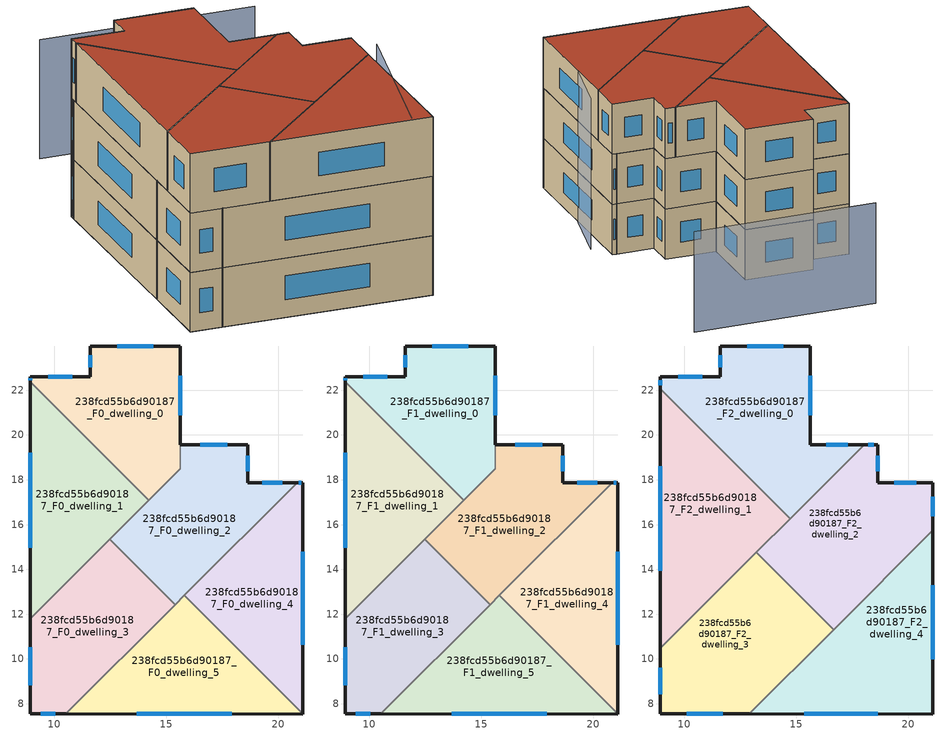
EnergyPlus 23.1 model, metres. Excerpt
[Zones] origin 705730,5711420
238fcd55b6d90187_F0_dwelling_0
 floor ground (EU_floor_Construction): 15.61,18.49 15.61,23.97 11.59,23.97 11.59,22.6 8.92,22.61 8.92,22.38 14.21,17.09 z0
 wall outside (EU_wall_Construction): 8.92,22.38 8.92,22.61 11.59,22.6 11.59,23.97 15.61,23.97 15.61,19.57 z0:3
 wall to 238fcd55b6d90187_F0_dwelling_1 (EU_wall_Construction): 14.21,17.09 8.92,22.38 z0:3
 wall to 238fcd55b6d90187_F0_dwelling_2 (EU_wall_Construction): 15.61,19.57 15.61,18.49 14.21,17.09 z0:3
 window (EU_Window_Construction): 8.92,22.45 8.92,22.54 / 9.72,22.61 10.79,22.6 / 11.59,23.01 11.59,23.56 / 12.8,23.97 14.41,23.97 / 15.61,22.65 15.61,20.89 z0.9:2.1
238fcd55b6d90187_F0_dwelling_1
 floor ground (EU_floor_Construction): 14.21,17.09 8.92,22.38 8.91,11.8 z0
 wall outside (EU_wall_Construction): 8.91,11.8 8.92,22.38 z0:3
 wall to 238fcd55b6d90187_F0_dwelling_3 (EU_wall_Construction): 12.47,15.35 8.91,11.8 z0:3
 wall to 238fcd55b6d90187_F0_dwelling_2 (EU_wall_Construction): 14.21,17.09 12.46,15.35 z0:3
 window (EU_Window_Construction): 8.91,14.97 8.92,19.22 z0.9:2.1
238fcd55b6d90187_F0_dwelling_2
 floor ground (EU_floor_Construction): 20.84,17.88 18.62,17.88 18.62,19.57 15.61,19.57 15.61,18.49 12.46,15.35 15.39,12.43 z0
 wall outside (EU_wall_Construction): 15.61,19.57 18.62,19.57 18.62,17.88 20.84,17.88 z0:3
 wall to 238fcd55b6d90187_F0_dwelling_3 (EU_wall_Construction): 15.39,12.43 12.46,15.35 z0:3
 wall to 238fcd55b6d90187_F0_dwelling_4 (EU_wall_Construction): 20.84,17.88 15.8,12.84 z0:3
 wall to 238fcd55b6d90187_F0_dwelling_5 (EU_wall_Construction): 15.8,12.84 15.39,12.43 z0:3
 window (EU_Window_Construction): 16.51,19.57 17.72,19.57 / 18.62,19.06 18.62,18.38 / 19.29,17.88 20.18,17.88 z0.9:2.1
238fcd55b6d90187_F0_dwelling_3
 floor ground (EU_floor_Construction): 15.39,12.43 12.46,15.35 8.91,11.8 8.91,7.55 10.5,7.55 z0
 wall outside (EU_wall_Construction): 10.5,7.55 8.91,7.55 8.91,11.8 z0:3
 wall to 238fcd55b6d90187_F0_dwelling_5 (EU_wall_Construction): 15.39,12.43 10.5,7.55 z0:3
 window (EU_Window_Construction): 8.91,8.82 8.91,10.53 / 10.02,7.55 9.39,7.55 z0.9:2.1
238fcd55b6d90187_F0_dwelling_4
 floor ground (EU_floor_Construction): 21.09,7.54 21.09,17.88 20.84,17.88 15.8,12.84 z0
 wall outside (EU_wall_Construction): 20.84,17.88 21.09,17.88 21.09,7.54 z0:3
 wall to 238fcd55b6d90187_F0_dwelling_5 (EU_wall_Construction): 21.09,7.54 15.8,12.84 z0:3
 window (EU_Window_Construction): 20.92,17.88 21.02,17.88 / 21.09,14.78 21.09,10.64 z0.9:2.1
238fcd55b6d90187_F0_dwelling_5
 floor ground (EU_floor_Construction): 21.09,7.54 15.8,12.84 10.5,7.55 z0
 wall outside (EU_wall_Construction): 21.09,7.54 10.5,7.55 z0:3
 window (EU_Window_Construction): 17.92,7.54 13.67,7.55 z0.9:2.1
238fcd55b6d90187_F1_dwelling_0
 floor to 238fcd55b6d90187_F0_dwelling_0 (EU_floor_Construction): 15.61,18.49 15.61,23.97 11.59,23.97 11.59,22.6 8.92,22.61 8.92,22.38 14.21,17.09 z3
 wall outside (EU_wall_Construction): 8.92,22.38 8.92,22.61 11.59,22.6 11.59,23.97 15.61,23.97 15.61,19.57 z3:6
 wall to 238fcd55b6d90187_F1_dwelling_1 (EU_wall_Construction): 14.21,17.09 8.92,22.38 z3:6
 wall to 238fcd55b6d90187_F1_dwelling_2 (EU_wall_Construction): 15.61,19.57 15.61,18.49 14.21,17.09 z3:6
 window (EU_Window_Construction): 8.92,22.45 8.92,22.54 / 9.72,22.61 10.79,22.6 / 11.59,23.01 11.59,23.56 / 12.8,23.97 14.41,23.97 / 15.61,22.65 15.61,20.89 z3.9:5.1
238fcd55b6d90187_F1_dwelling_1
 floor to 238fcd55b6d90187_F0_dwelling_1 (EU_floor_Construction): 14.21,17.09 8.92,22.38 8.91,11.8 z3
 wall outside (EU_wall_Construction): 8.91,11.8 8.92,22.38 z3:6
 wall to 238fcd55b6d90187_F1_dwelling_3 (EU_wall_Construction): 12.47,15.35 8.91,11.8 z3:6
 wall to 238fcd55b6d90187_F1_dwelling_2 (EU_wall_Construction): 14.21,17.09 12.46,15.35 z3:6
 window (EU_Window_Construction): 8.91,14.97 8.92,19.22 z3.9:5.1
238fcd55b6d90187_F1_dwelling_2
 floor to 238fcd55b6d90187_F0_dwelling_2 (EU_floor_Construction): 20.84,17.88 18.62,17.88 18.62,19.57 15.61,19.57 15.61,18.49 12.46,15.35 15.39,12.43 z3
 wall outside (EU_wall_Construction): 15.61,19.57 18.62,19.57 18.62,17.88 20.84,17.88 z3:6
 wall to 238fcd55b6d90187_F1_dwelling_3 (EU_wall_Construction): 15.39,12.43 12.46,15.35 z3:6
 wall to 238fcd55b6d90187_F1_dwelling_4 (EU_wall_Construction): 20.84,17.88 15.8,12.84 z3:6
 wall to 238fcd55b6d90187_F1_dwelling_5 (EU_wall_Construction): 15.8,12.84 15.39,12.43 z3:6
 window (EU_Window_Construction): 16.51,19.57 17.72,19.57 / 18.62,19.06 18.62,18.38 / 19.29,17.88 20.18,17.88 z3.9:5.1
238fcd55b6d90187_F1_dwelling_3
 floor to 238fcd55b6d90187_F0_dwelling_3 (EU_floor_Construction): 15.39,12.43 12.46,15.35 8.91,11.8 8.91,7.55 10.5,7.55 z3
 wall outside (EU_wall_Construction): 10.5,7.55 8.91,7.55 8.91,11.8 z3:6
 wall to 238fcd55b6d90187_F1_dwelling_5 (EU_wall_Construction): 15.39,12.43 10.5,7.55 z3:6
 window (EU_Window_Construction): 8.91,8.82 8.91,10.53 / 10.02,7.55 9.39,7.55 z3.9:5.1
238fcd55b6d90187_F1_dwelling_4
 floor to 238fcd55b6d90187_F0_dwelling_4 (EU_floor_Construction): 21.09,7.54 21.09,17.88 20.84,17.88 15.8,12.84 z3
 wall outside (EU_wall_Construction): 20.84,17.88 21.09,17.88 21.09,7.54 z3:6
 wall to 238fcd55b6d90187_F1_dwelling_5 (EU_wall_Construction): 21.09,7.54 15.8,12.84 z3:6
 window (EU_Window_Construction): 20.92,17.88 21.02,17.88 / 21.09,14.78 21.09,10.64 z3.9:5.1
238fcd55b6d90187_F1_dwelling_5
 floor to 238fcd55b6d90187_F0_dwelling_5 (EU_floor_Construction): 21.09,7.54 15.8,12.84 10.5,7.55 z3
 wall outside (EU_wall_Construction): 21.09,7.54 10.5,7.55 z3:6
 window (EU_Window_Construction): 17.92,7.54 13.67,7.55 z3.9:5.1
238fcd55b6d90187_F2_dwelling_0
 floor to 238fcd55b6d90187_F1_dwelling_0 (EU_floor_Construction): 15.61,18.49 15.61,23.97 11.59,23.97 11.59,22.6 8.92,22.61 8.92,22.38 14.21,17.09 z6
 floor to 238fcd55b6d90187_F1_dwelling_2 (EU_floor_Construction): 15.61,18.49 14.05,16.93 14.71,16.27 18.02,19.57 15.61,19.57 z6
 floor to 238fcd55b6d90187_F1_dwelling_1 (EU_floor_Construction): 14.21,17.09 8.92,22.38 8.92,22.07 14.05,16.93 z6
 wall outside (EU_wall_Construction): 8.92,22.07 8.92,22.61 11.59,22.6 11.59,23.97 15.61,23.97 15.61,19.57 18.02,19.57 z6:9
 wall to 238fcd55b6d90187_F2_dwelling_1 (EU_wall_Construction): 14.71,16.27 8.92,22.07 z6:9
 wall to 238fcd55b6d90187_F2_dwelling_2 (EU_wall_Construction): 18.02,19.57 14.71,16.27 z6:9
 window (EU_Window_Construction): 8.92,22.23 8.92,22.44 / 9.72,22.61 10.79,22.6 / 11.59,23.01 11.59,23.56 / 12.8,23.97 14.41,23.97 / 15.61,22.65 15.61,20.89 / 16.33,19.57 17.3,19.57 z6.9:8.1
 roof outside (EU_roof_Construction): 15.61,23.97 15.61,19.57 18.02,19.57 14.71,16.27 8.92,22.07 8.92,22.61 11.59,22.6 11.59,23.97 z9
238fcd55b6d90187_F2_dwelling_1
 floor to 238fcd55b6d90187_F1_dwelling_1 (EU_floor_Construction): 14.05,16.93 8.92,22.07 8.91,11.8 z6
 floor to 238fcd55b6d90187_F1_dwelling_3 (EU_floor_Construction): 13.13,14.69 12.47,15.35 8.91,11.8 8.91,10.47 z6
 floor to 238fcd55b6d90187_F1_dwelling_2 (EU_floor_Construction): 14.71,16.27 14.05,16.93 12.47,15.35 13.13,14.69 z6
 wall outside (EU_wall_Construction): 8.91,10.47 8.92,22.07 z6:9
 wall to 238fcd55b6d90187_F2_dwelling_3 (EU_wall_Construction): 13.2,14.76 8.91,10.47 z6:9
 wall to 238fcd55b6d90187_F2_dwelling_2 (EU_wall_Construction): 14.71,16.27 13.2,14.76 z6:9
 window (EU_Window_Construction): 8.91,13.94 8.92,18.6 z6.9:8.1
 roof outside (EU_roof_Construction): 8.92,22.07 14.71,16.27 8.91,10.47 z9
238fcd55b6d90187_F2_dwelling_2
 floor to 238fcd55b6d90187_F1_dwelling_2 (EU_floor_Construction): 20.84,17.88 18.62,17.88 18.62,19.57 18.02,19.57 13.2,14.76 15.46,12.5 z6
 floor to 238fcd55b6d90187_F1_dwelling_4 (EU_floor_Construction): 21.09,15.74 21.09,17.88 20.84,17.88 15.8,12.84 16.99,11.64 z6
 floor to 238fcd55b6d90187_F1_dwelling_5 (EU_floor_Construction): 16.99,11.64 15.8,12.84 15.46,12.5 16.65,11.31 z6
 wall outside (EU_wall_Construction): 18.02,19.57 18.62,19.57 18.62,17.88 21.09,17.88 21.09,15.74 z6:9
 wall to 238fcd55b6d90187_F2_dwelling_3 (EU_wall_Construction): 16.65,11.31 13.2,14.76 z6:9
 wall to 238fcd55b6d90187_F2_dwelling_4 (EU_wall_Construction): 21.09,15.74 16.65,11.31 z6:9
 window (EU_Window_Construction): 21.09,17.24 21.09,16.38 / 18.2,19.57 18.44,19.57 / 18.62,19.06 18.62,18.38 / 19.36,17.88 20.35,17.88 z6.9:8.1
 roof outside (EU_roof_Construction): 21.09,17.88 21.09,15.74 16.65,11.31 13.2,14.76 18.02,19.57 18.62,19.57 18.62,17.88 z9
238fcd55b6d90187_F2_dwelling_3
 floor to 238fcd55b6d90187_F1_dwelling_3 (EU_floor_Construction): 15.39,12.43 13.13,14.69 8.91,10.47 8.91,7.55 10.5,7.55 z6
 floor to 238fcd55b6d90187_F1_dwelling_5 (EU_floor_Construction): 16.65,11.31 15.46,12.5 10.5,7.55 12.89,7.55 z6
 floor to 238fcd55b6d90187_F1_dwelling_2 (EU_floor_Construction): 15.46,12.5 13.2,14.76 13.13,14.69 15.39,12.43 z6
 wall outside (EU_wall_Construction): 12.89,7.55 8.91,7.55 8.91,10.47 z6:9
 wall to 238fcd55b6d90187_F2_dwelling_4 (EU_wall_Construction): 16.65,11.31 12.89,7.55 z6:9
 window (EU_Window_Construction): 8.91,8.42 8.91,9.6 / 11.7,7.55 10.1,7.55 z6.9:8.1
 roof outside (EU_roof_Construction): 13.2,14.76 16.65,11.31 12.89,7.55 8.91,7.55 8.91,10.47 z9
238fcd55b6d90187_F2_dwelling_4
 floor to 238fcd55b6d90187_F1_dwelling_4 (EU_floor_Construction): 21.09,7.54 21.09,15.74 16.99,11.64 z6
 floor to 238fcd55b6d90187_F1_dwelling_5 (EU_floor_Construction): 21.09,7.54 16.99,11.64 12.89,7.55 z6
 wall outside (EU_wall_Construction): 21.09,15.74 21.09,7.54 12.89,7.55 z6:9
 window (EU_Window_Construction): 21.09,13.29 21.09,10 / 18.63,7.54 15.34,7.55 z6.9:8.1
 roof outside (EU_roof_Construction): 21.09,15.74 21.09,7.54 12.89,7.55 z9
shading: 20.08,7.75 21.9,16.69 z0:9; 21,29.84 10.16,29.72 z0:6
[Building]
EU S2 Campaign: North Axis=0; Terrain=City; Solar Distribution=FullExterior
[Site:Location]
London: Latitude=51.5; Longitude=-0.5; Time Zone=0; Elevation=25
[SizingPeriod:WeatherFileDays]
AnnualSizingPeriod: Begin Month=1; Begin Day of Month=1; End Month=12; End Day of Month=31; Day of Week for Start Day=Monday; Use Weather File Daylight Saving Period=No; Use Weather File Rain and Snow Indicators=No
[MATERIAL]
EU_InternalMass_Material: Roughness=MediumRough; Thickness=0.1; Conductivity=1; Density=1800; Specific Heat=900; Thermal Absorptance=0.9; Solar Absorptance=0.7; Visible Absorptance=0.7
[MATERIAL:NOMASS] Roughness=MediumRough; Thermal Absorptance=0.9; Solar Absorptance=0.7; Visible Absorptance=0.7
Name | Thermal Resistance
EU_wall_NoMass | 1.04674
EU_roof_NoMass | 4.32442
EU_floor_NoMass | 2.04616
[WINDOWMATERIAL:SIMPLEGLAZINGSYSTEM]
EU_Window_SimpleGlazing: UFactor=4.25843; Solar Heat Gain Coefficient=0.85; Visible Transmittance=0.85
[CONSTRUCTION]
EU_wall_Construction: EU_wall_NoMass
EU_roof_Construction: EU_roof_NoMass
EU_floor_Construction: EU_floor_NoMass
EU_InternalMass_Construction: EU_InternalMass_Material
EU_Window_Construction: EU_Window_SimpleGlazing
[ZONE] Type=1; Multiplier=1; Ceiling Height=autocalculate; Floor Area=autocalculate; Part of Total Floor Area=Yes
Name | Volume
238fcd55b6d90187_F0_dwelling_0; 238fcd55b6d90187_F1_dwelling_0 | 82.3103
238fcd55b6d90187_F2_dwelling_0 | 100.836
238fcd55b6d90187_F0_dwelling_1; 238fcd55b6d90187_F1_dwelling_1 | 84.0381
238fcd55b6d90187_F2_dwelling_1 | 100.859
238fcd55b6d90187_F0_dwelling_2; 238fcd55b6d90187_F1_dwelling_2 | 85.7798
238fcd55b6d90187_F2_dwelling_2 | 100.847
238fcd55b6d90187_F0_dwelling_3; 238fcd55b6d90187_F1_dwelling_3 | 84.0542
238fcd55b6d90187_F2_dwelling_3 | 100.834
238fcd55b6d90187_F0_dwelling_4; 238fcd55b6d90187_F1_dwelling_4 | 84.0146
238fcd55b6d90187_F2_dwelling_4 | 100.848
238fcd55b6d90187_F0_dwelling_5; 238fcd55b6d90187_F1_dwelling_5 | 84.0315
[INTERNALMASS] Construction=EU_InternalMass_Construction
Name | Zone or ZoneList | Surface Area
238fcd55b6d90187_F0_dwelling_0_EU_InternalMass | 238fcd55b6d90187_F0_dwelling_0 | 27.4344
238fcd55b6d90187_F0_dwelling_1_EU_InternalMass | 238fcd55b6d90187_F0_dwelling_1 | 28.0149
238fcd55b6d90187_F0_dwelling_2_EU_InternalMass | 238fcd55b6d90187_F0_dwelling_2 | 28.5933
238fcd55b6d90187_F0_dwelling_3_EU_InternalMass | 238fcd55b6d90187_F0_dwelling_3 | 28.0172
238fcd55b6d90187_F0_dwelling_4_EU_InternalMass | 238fcd55b6d90187_F0_dwelling_4 | 28.0147
238fcd55b6d90187_F0_dwelling_5_EU_InternalMass | 238fcd55b6d90187_F0_dwelling_5 | 28.0103
238fcd55b6d90187_F1_dwelling_0_EU_InternalMass | 238fcd55b6d90187_F1_dwelling_0 | 27.4344
238fcd55b6d90187_F1_dwelling_1_EU_InternalMass | 238fcd55b6d90187_F1_dwelling_1 | 28.0149
238fcd55b6d90187_F1_dwelling_2_EU_InternalMass | 238fcd55b6d90187_F1_dwelling_2 | 28.5933
238fcd55b6d90187_F1_dwelling_3_EU_InternalMass | 238fcd55b6d90187_F1_dwelling_3 | 28.0172
238fcd55b6d90187_F1_dwelling_4_EU_InternalMass | 238fcd55b6d90187_F1_dwelling_4 | 28.0147
238fcd55b6d90187_F1_dwelling_5_EU_InternalMass | 238fcd55b6d90187_F1_dwelling_5 | 28.0103
238fcd55b6d90187_F2_dwelling_0_EU_InternalMass | 238fcd55b6d90187_F2_dwelling_0 | 33.6121
238fcd55b6d90187_F2_dwelling_1_EU_InternalMass | 238fcd55b6d90187_F2_dwelling_1 | 33.6219
238fcd55b6d90187_F2_dwelling_2_EU_InternalMass | 238fcd55b6d90187_F2_dwelling_2 | 33.6154
238fcd55b6d90187_F2_dwelling_3_EU_InternalMass | 238fcd55b6d90187_F2_dwelling_3 | 33.6107
238fcd55b6d90187_F2_dwelling_4_EU_InternalMass | 238fcd55b6d90187_F2_dwelling_4 | 33.6159
[OTHEREQUIPMENT] Fuel Type=Electricity; Design Level Calculation Method=Watts/Area; Power per Zone Floor Area=1; Fraction Latent=0; Fraction Radiant=0; Fraction Lost=0; Carbon Dioxide Generation Rate=0; EndUse Subcategory=EU_Step8_InternalGains
Name | Zone or ZoneList or Space or SpaceList | Schedule
EU_Step8_InternalGain_238fcd55b6d90187_F0_dwelling_0_f000 | 238fcd55b6d90187_F0_dwelling_0 | EU_Step8_GainSchedule_238fcd55b6d90187_F0_dwelling_0_f000
EU_Step8_InternalGain_238fcd55b6d90187_F0_dwelling_1_f000 | 238fcd55b6d90187_F0_dwelling_1 | EU_Step8_GainSchedule_238fcd55b6d90187_F0_dwelling_1_f000
EU_Step8_InternalGain_238fcd55b6d90187_F0_dwelling_2_f000 | 238fcd55b6d90187_F0_dwelling_2 | EU_Step8_GainSchedule_238fcd55b6d90187_F0_dwelling_2_f000
EU_Step8_InternalGain_238fcd55b6d90187_F0_dwelling_3_f000 | 238fcd55b6d90187_F0_dwelling_3 | EU_Step8_GainSchedule_238fcd55b6d90187_F0_dwelling_3_f000
EU_Step8_InternalGain_238fcd55b6d90187_F0_dwelling_4_f000 | 238fcd55b6d90187_F0_dwelling_4 | EU_Step8_GainSchedule_238fcd55b6d90187_F0_dwelling_4_f000
EU_Step8_InternalGain_238fcd55b6d90187_F0_dwelling_5_f000 | 238fcd55b6d90187_F0_dwelling_5 | EU_Step8_GainSchedule_238fcd55b6d90187_F0_dwelling_5_f000
EU_Step8_InternalGain_238fcd55b6d90187_F1_dwelling_0_f000 | 238fcd55b6d90187_F1_dwelling_0 | EU_Step8_GainSchedule_238fcd55b6d90187_F1_dwelling_0_f000
EU_Step8_InternalGain_238fcd55b6d90187_F1_dwelling_1_f000 | 238fcd55b6d90187_F1_dwelling_1 | EU_Step8_GainSchedule_238fcd55b6d90187_F1_dwelling_1_f000
EU_Step8_InternalGain_238fcd55b6d90187_F1_dwelling_2_f000 | 238fcd55b6d90187_F1_dwelling_2 | EU_Step8_GainSchedule_238fcd55b6d90187_F1_dwelling_2_f000
EU_Step8_InternalGain_238fcd55b6d90187_F1_dwelling_3_f000 | 238fcd55b6d90187_F1_dwelling_3 | EU_Step8_GainSchedule_238fcd55b6d90187_F1_dwelling_3_f000
EU_Step8_InternalGain_238fcd55b6d90187_F1_dwelling_4_f000 | 238fcd55b6d90187_F1_dwelling_4 | EU_Step8_GainSchedule_238fcd55b6d90187_F1_dwelling_4_f000
EU_Step8_InternalGain_238fcd55b6d90187_F1_dwelling_5_f000 | 238fcd55b6d90187_F1_dwelling_5 | EU_Step8_GainSchedule_238fcd55b6d90187_F1_dwelling_5_f000
EU_Step8_InternalGain_238fcd55b6d90187_F2_dwelling_0_f000 | 238fcd55b6d90187_F2_dwelling_0 | EU_Step8_GainSchedule_238fcd55b6d90187_F2_dwelling_0_f000
EU_Step8_InternalGain_238fcd55b6d90187_F2_dwelling_1_f000 | 238fcd55b6d90187_F2_dwelling_1 | EU_Step8_GainSchedule_238fcd55b6d90187_F2_dwelling_1_f000
EU_Step8_InternalGain_238fcd55b6d90187_F2_dwelling_2_f000 | 238fcd55b6d90187_F2_dwelling_2 | EU_Step8_GainSchedule_238fcd55b6d90187_F2_dwelling_2_f000
EU_Step8_InternalGain_238fcd55b6d90187_F2_dwelling_3_f000 | 238fcd55b6d90187_F2_dwelling_3 | EU_Step8_GainSchedule_238fcd55b6d90187_F2_dwelling_3_f000
EU_Step8_InternalGain_238fcd55b6d90187_F2_dwelling_4_f000 | 238fcd55b6d90187_F2_dwelling_4 | EU_Step8_GainSchedule_238fcd55b6d90187_F2_dwelling_4_f000
[ZONEVENTILATION:DESIGNFLOWRATE] Schedule=EU_AlwaysOn; Design Flow Rate Calculation Method=AirChanges/Hour; Air Changes per Hour=0.488719; Ventilation Type=Natural; Fan Pressure Rise=0; Fan Total Efficiency=1; Constant Term Coefficient=1; Temperature Term Coefficient=0; Velocity Term Coefficient=0; Velocity Squared Term Coefficient=0; Minimum Indoor Temperature=-100; Maximum Indoor Temperature=100; Delta Temperature=-100; Minimum Outdoor Temperature=-100; Maximum Outdoor Temperature=100; Maximum Wind Speed=40
Name | Zone or ZoneList or Space or SpaceList
EU_ConstantAir_238fcd55b6d90187_F0_dwelling_0 | 238fcd55b6d90187_F0_dwelling_0
EU_ConstantAir_238fcd55b6d90187_F0_dwelling_1 | 238fcd55b6d90187_F0_dwelling_1
EU_ConstantAir_238fcd55b6d90187_F0_dwelling_2 | 238fcd55b6d90187_F0_dwelling_2
EU_ConstantAir_238fcd55b6d90187_F0_dwelling_3 | 238fcd55b6d90187_F0_dwelling_3
EU_ConstantAir_238fcd55b6d90187_F0_dwelling_4 | 238fcd55b6d90187_F0_dwelling_4
EU_ConstantAir_238fcd55b6d90187_F0_dwelling_5 | 238fcd55b6d90187_F0_dwelling_5
EU_ConstantAir_238fcd55b6d90187_F1_dwelling_0 | 238fcd55b6d90187_F1_dwelling_0
EU_ConstantAir_238fcd55b6d90187_F1_dwelling_1 | 238fcd55b6d90187_F1_dwelling_1
EU_ConstantAir_238fcd55b6d90187_F1_dwelling_2 | 238fcd55b6d90187_F1_dwelling_2
EU_ConstantAir_238fcd55b6d90187_F1_dwelling_3 | 238fcd55b6d90187_F1_dwelling_3
EU_ConstantAir_238fcd55b6d90187_F1_dwelling_4 | 238fcd55b6d90187_F1_dwelling_4
EU_ConstantAir_238fcd55b6d90187_F1_dwelling_5 | 238fcd55b6d90187_F1_dwelling_5
EU_ConstantAir_238fcd55b6d90187_F2_dwelling_0 | 238fcd55b6d90187_F2_dwelling_0
EU_ConstantAir_238fcd55b6d90187_F2_dwelling_1 | 238fcd55b6d90187_F2_dwelling_1
EU_ConstantAir_238fcd55b6d90187_F2_dwelling_2 | 238fcd55b6d90187_F2_dwelling_2
EU_ConstantAir_238fcd55b6d90187_F2_dwelling_3 | 238fcd55b6d90187_F2_dwelling_3
EU_ConstantAir_238fcd55b6d90187_F2_dwelling_4 | 238fcd55b6d90187_F2_dwelling_4
[HVACTEMPLATE:THERMOSTAT] Constant Heating Setpoint=20; Constant Cooling Setpoint=50
EU_HeatOnly_238fcd55b6d90187_F0_dwelling_0; EU_HeatOnly_238fcd55b6d90187_F0_dwelling_1; EU_HeatOnly_238fcd55b6d90187_F0_dwelling_2; EU_HeatOnly_238fcd55b6d90187_F0_dwelling_3; EU_HeatOnly_238fcd55b6d90187_F0_dwelling_4; EU_HeatOnly_238fcd55b6d90187_F0_dwelling_5; EU_HeatOnly_238fcd55b6d90187_F1_dwelling_0; EU_HeatOnly_238fcd55b6d90187_F1_dwelling_1; EU_HeatOnly_238fcd55b6d90187_F1_dwelling_2; EU_HeatOnly_238fcd55b6d90187_F1_dwelling_3; EU_HeatOnly_238fcd55b6d90187_F1_dwelling_4; EU_HeatOnly_238fcd55b6d90187_F1_dwelling_5; EU_HeatOnly_238fcd55b6d90187_F2_dwelling_0; EU_HeatOnly_238fcd55b6d90187_F2_dwelling_1; EU_HeatOnly_238fcd55b6d90187_F2_dwelling_2; EU_HeatOnly_238fcd55b6d90187_F2_dwelling_3; EU_HeatOnly_238fcd55b6d90187_F2_dwelling_4
[HVACTEMPLATE:ZONE:IDEALLOADSAIRSYSTEM] System Availability Schedule=EU_AlwaysOn; Maximum Heating Supply Air Temperature=50; Minimum Cooling Supply Air Temperature=13; Maximum Heating Supply Air Humidity Ratio=0.0156; Minimum Cooling Supply Air Humidity Ratio=0.0077; Heating Limit=NoLimit; Cooling Limit=NoLimit; Heating Availability Schedule=EU_AlwaysOn; Cooling Availability Schedule=EU_CoolingOff; Dehumidification Control Type=ConstantSensibleHeatRatio; Cooling Sensible Heat Ratio=0.7; Dehumidification Setpoint=60; Humidification Control Type=None; Humidification Setpoint=30; Outdoor Air Method=None; Outdoor Air Flow Rate per Person=0.00944; Outdoor Air Flow Rate per Zone Floor Area=0; Outdoor Air Flow Rate per Zone=0; Demand Controlled Ventilation Type=None; Outdoor Air Economizer Type=NoEconomizer; Heat Recovery Type=None; Sensible Heat Recovery Effectiveness=0.7; Latent Heat Recovery Effectiveness=0.65
Name | Template Thermostat
238fcd55b6d90187_F0_dwelling_0 | EU_HeatOnly_238fcd55b6d90187_F0_dwelling_0
238fcd55b6d90187_F0_dwelling_1 | EU_HeatOnly_238fcd55b6d90187_F0_dwelling_1
238fcd55b6d90187_F0_dwelling_2 | EU_HeatOnly_238fcd55b6d90187_F0_dwelling_2
238fcd55b6d90187_F0_dwelling_3 | EU_HeatOnly_238fcd55b6d90187_F0_dwelling_3
238fcd55b6d90187_F0_dwelling_4 | EU_HeatOnly_238fcd55b6d90187_F0_dwelling_4
238fcd55b6d90187_F0_dwelling_5 | EU_HeatOnly_238fcd55b6d90187_F0_dwelling_5
238fcd55b6d90187_F1_dwelling_0 | EU_HeatOnly_238fcd55b6d90187_F1_dwelling_0
238fcd55b6d90187_F1_dwelling_1 | EU_HeatOnly_238fcd55b6d90187_F1_dwelling_1
238fcd55b6d90187_F1_dwelling_2 | EU_HeatOnly_238fcd55b6d90187_F1_dwelling_2
238fcd55b6d90187_F1_dwelling_3 | EU_HeatOnly_238fcd55b6d90187_F1_dwelling_3
238fcd55b6d90187_F1_dwelling_4 | EU_HeatOnly_238fcd55b6d90187_F1_dwelling_4
238fcd55b6d90187_F1_dwelling_5 | EU_HeatOnly_238fcd55b6d90187_F1_dwelling_5
238fcd55b6d90187_F2_dwelling_0 | EU_HeatOnly_238fcd55b6d90187_F2_dwelling_0
238fcd55b6d90187_F2_dwelling_1 | EU_HeatOnly_238fcd55b6d90187_F2_dwelling_1
238fcd55b6d90187_F2_dwelling_2 | EU_HeatOnly_238fcd55b6d90187_F2_dwelling_2
238fcd55b6d90187_F2_dwelling_3 | EU_HeatOnly_238fcd55b6d90187_F2_dwelling_3
238fcd55b6d90187_F2_dwelling_4 | EU_HeatOnly_238fcd55b6d90187_F2_dwelling_4
[SIZING:ZONE] Zone Cooling Design Supply Air Temperature Input Method=SupplyAirTemperature; Zone Cooling Design Supply Air Temperature=13; Zone Heating Design Supply Air Temperature Input Method=SupplyAirTemperature; Zone Heating Design Supply Air Temperature=50; Zone Cooling Design Supply Air Humidity Ratio=0.008; Zone Heating Design Supply Air Humidity Ratio=0.008; Cooling Design Air Flow Method=DesignDay; Cooling Design Air Flow Rate=0; Cooling Minimum Air Flow per Zone Floor Area=0.000762; Cooling Minimum Air Flow=0; Cooling Minimum Air Flow Fraction=0.2; Heating Design Air Flow Method=DesignDay; Heating Design Air Flow Rate=0; Heating Maximum Air Flow per Zone Floor Area=0.002032; Heating Maximum Air Flow=0.141576; Heating Maximum Air Flow Fraction=0.3; Account for Dedicated Outdoor Air System=No; Dedicated Outdoor Air System Control Strategy=NeutralSupplyAir; Dedicated Outdoor Air Low Setpoint Temperature for Design=autosize; Dedicated Outdoor Air High Setpoint Temperature for Design=autosize; Zone Load Sizing Method=Sensible Load Only No Latent Load; Zone Latent Cooling Design Supply Air Humidity Ratio Input Method=HumidityRatioDifference; Zone Cooling Design Supply Air Humidity Ratio Difference=0.005; Zone Latent Heating Design Supply Air Humidity Ratio Input Method=HumidityRatioDifference; Zone Humidification Design Supply Air Humidity Ratio Difference=0.005
238fcd55b6d90187_F0_dwelling_0; 238fcd55b6d90187_F0_dwelling_1; 238fcd55b6d90187_F0_dwelling_2; 238fcd55b6d90187_F0_dwelling_3; 238fcd55b6d90187_F0_dwelling_4; 238fcd55b6d90187_F0_dwelling_5; 238fcd55b6d90187_F1_dwelling_0; 238fcd55b6d90187_F1_dwelling_1; 238fcd55b6d90187_F1_dwelling_2; 238fcd55b6d90187_F1_dwelling_3; 238fcd55b6d90187_F1_dwelling_4; 238fcd55b6d90187_F1_dwelling_5; 238fcd55b6d90187_F2_dwelling_0; 238fcd55b6d90187_F2_dwelling_1; 238fcd55b6d90187_F2_dwelling_2; 238fcd55b6d90187_F2_dwelling_3; 238fcd55b6d90187_F2_dwelling_4
[SCHEDULE:CONSTANT]
Name | Hourly Value
EU_AlwaysOn | 1
EU_CoolingOff | 0
[SCHEDULE:FILE] Column Number=1; Rows to Skip at Top=0; Number of Hours of Data=8760; Column Separator=Comma; Interpolate to Timestep=No; Minutes per Item=60; Adjust Schedule for Daylight Savings=Yes
Name | File
EU_Step8_GainSchedule_238fcd55b6d90187_F0_dwelling_0_f000 | ../../schedules/238fcd55b6d90187/238fcd55b6d90187_F0_dwelling_0_f000_gain.csv
EU_Step8_GainSchedule_238fcd55b6d90187_F0_dwelling_1_f000 | ../../schedules/238fcd55b6d90187/238fcd55b6d90187_F0_dwelling_1_f000_gain.csv
EU_Step8_GainSchedule_238fcd55b6d90187_F0_dwelling_2_f000 | ../../schedules/238fcd55b6d90187/238fcd55b6d90187_F0_dwelling_2_f000_gain.csv
EU_Step8_GainSchedule_238fcd55b6d90187_F0_dwelling_3_f000 | ../../schedules/238fcd55b6d90187/238fcd55b6d90187_F0_dwelling_3_f000_gain.csv
EU_Step8_GainSchedule_238fcd55b6d90187_F0_dwelling_4_f000 | ../../schedules/238fcd55b6d90187/238fcd55b6d90187_F0_dwelling_4_f000_gain.csv
EU_Step8_GainSchedule_238fcd55b6d90187_F0_dwelling_5_f000 | ../../schedules/238fcd55b6d90187/238fcd55b6d90187_F0_dwelling_5_f000_gain.csv
EU_Step8_GainSchedule_238fcd55b6d90187_F1_dwelling_0_f000 | ../../schedules/238fcd55b6d90187/238fcd55b6d90187_F1_dwelling_0_f000_gain.csv
EU_Step8_GainSchedule_238fcd55b6d90187_F1_dwelling_1_f000 | ../../schedules/238fcd55b6d90187/238fcd55b6d90187_F1_dwelling_1_f000_gain.csv
EU_Step8_GainSchedule_238fcd55b6d90187_F1_dwelling_2_f000 | ../../schedules/238fcd55b6d90187/238fcd55b6d90187_F1_dwelling_2_f000_gain.csv
EU_Step8_GainSchedule_238fcd55b6d90187_F1_dwelling_3_f000 | ../../schedules/238fcd55b6d90187/238fcd55b6d90187_F1_dwelling_3_f000_gain.csv
EU_Step8_GainSchedule_238fcd55b6d90187_F1_dwelling_4_f000 | ../../schedules/238fcd55b6d90187/238fcd55b6d90187_F1_dwelling_4_f000_gain.csv
EU_Step8_GainSchedule_238fcd55b6d90187_F1_dwelling_5_f000 | ../../schedules/238fcd55b6d90187/238fcd55b6d90187_F1_dwelling_5_f000_gain.csv
EU_Step8_GainSchedule_238fcd55b6d90187_F2_dwelling_0_f000 | ../../schedules/238fcd55b6d90187/238fcd55b6d90187_F2_dwelling_0_f000_gain.csv
EU_Step8_GainSchedule_238fcd55b6d90187_F2_dwelling_1_f000 | ../../schedules/238fcd55b6d90187/238fcd55b6d90187_F2_dwelling_1_f000_gain.csv
EU_Step8_GainSchedule_238fcd55b6d90187_F2_dwelling_2_f000 | ../../schedules/238fcd55b6d90187/238fcd55b6d90187_F2_dwelling_2_f000_gain.csv
EU_Step8_GainSchedule_238fcd55b6d90187_F2_dwelling_3_f000 | ../../schedules/238fcd55b6d90187/238fcd55b6d90187_F2_dwelling_3_f000_gain.csv
EU_Step8_GainSchedule_238fcd55b6d90187_F2_dwelling_4_f000 | ../../schedules/238fcd55b6d90187/238fcd55b6d90187_F2_dwelling_4_f000_gain.csv
